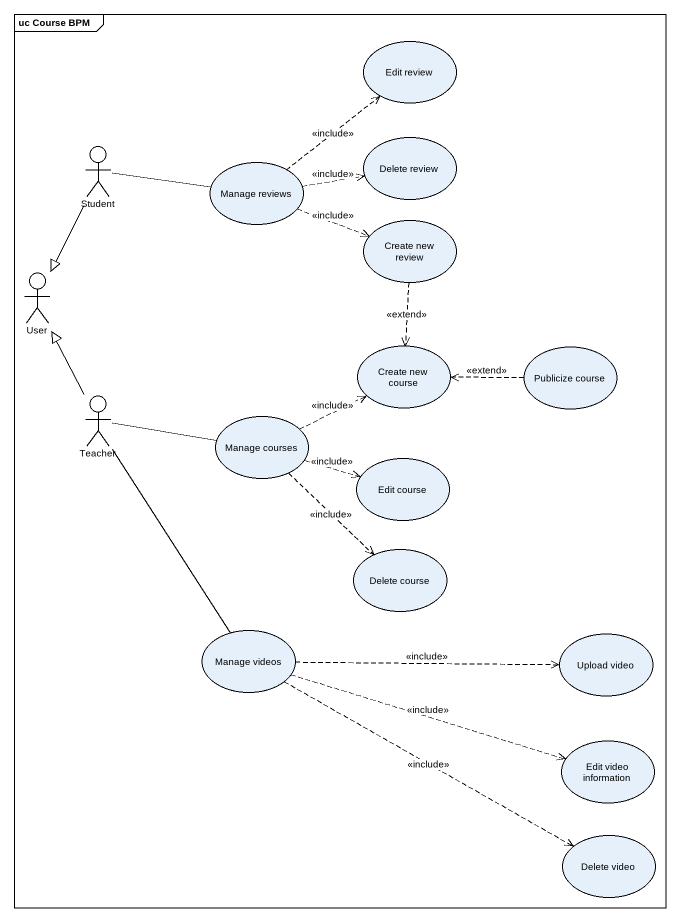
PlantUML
@startuml
mainframe uc Course BPM
usecase "Edit review" as Edit_review
actor Student
usecase "Manage reviews" as Manage_reviews
usecase "Delete review" as Delete_review
usecase "Create new review" as Create_new_review
actor User
usecase "Create new course" as Create_new_course
usecase "Publicize course" as Publicize_course
actor Teacher
usecase "Manage courses" as Manage_courses
usecase "Edit course" as Edit_course
usecase "Delete course" as Delete_course
usecase "Manage videos" as Manage_videos
usecase "Upload video" as Upload_video
usecase "Edit video information" as Edit_video_information
usecase "Delete video" as Delete_video
Student -right- Manage_reviews
Student --|> User
Manage_reviews .up.> Edit_review : <<include>>
Manage_reviews .right.> Delete_review : <<include>>
Manage_reviews .right.> Create_new_review : <<include>>
Create_new_review ..> Create_new_course : <<extend>>
Publicize_course .left.> Create_new_course : <<extend>>
Teacher -up-|> User
Teacher -right- Manage_courses
Teacher -- Manage_videos
Manage_courses .right.> Create_new_course : <<include>>
Manage_courses .right.> Edit_course : <<include>>
Manage_courses ..> Delete_course : <<include>>
Manage_videos .right.> Upload_video : <<include>>
Manage_videos .right.> Edit_video_information : <<include>>
Manage_videos .right.> Delete_video : <<include>>
@enduml
